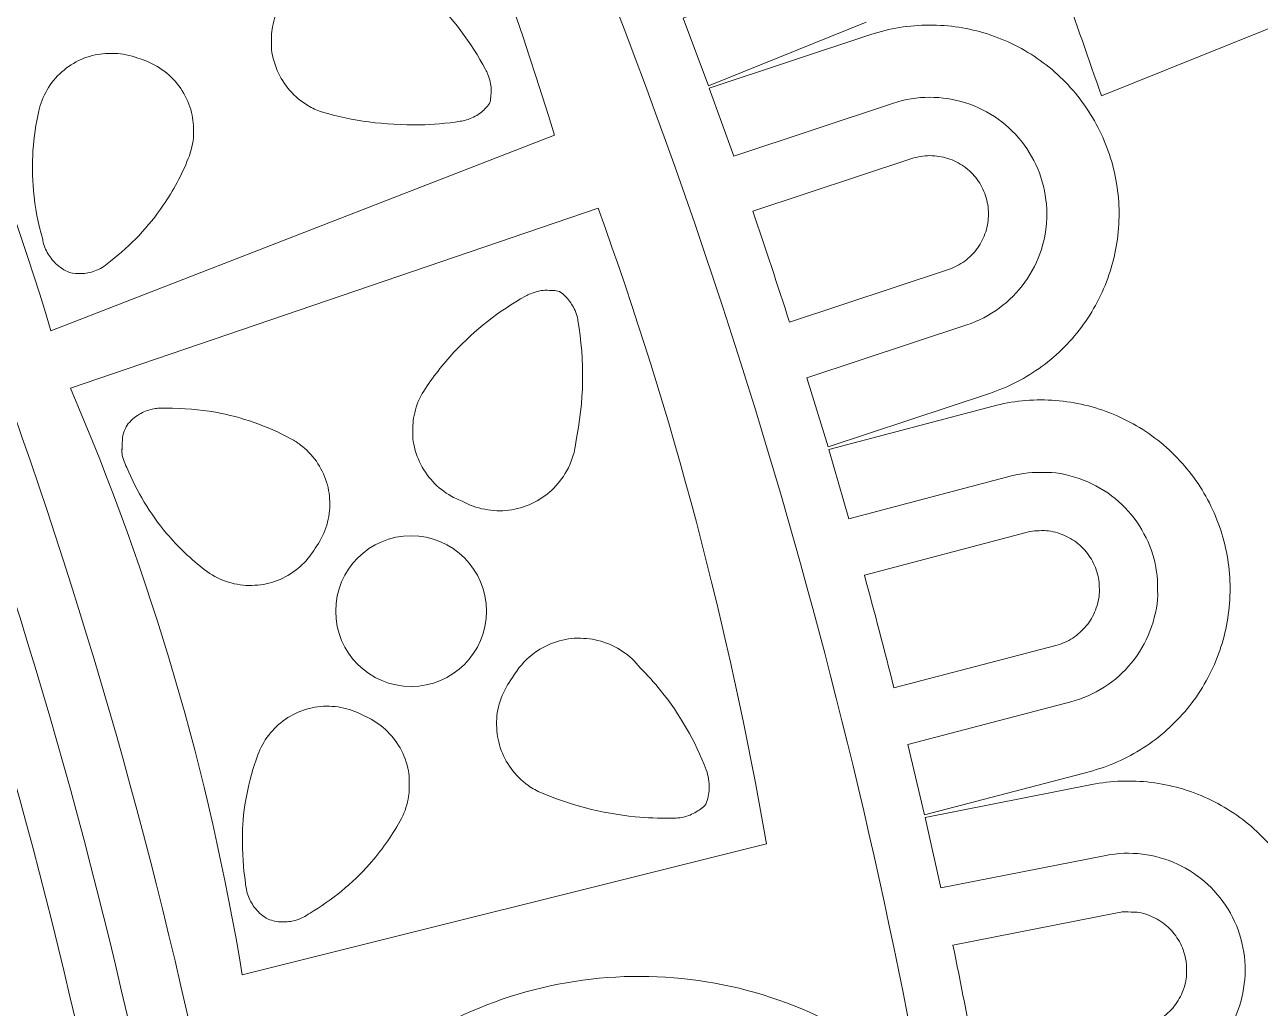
# Model space of a CAD drawing. Header units: millimetres. Extents: x -216 to 235, y -247 to 205.
# Drawn here: x 116.38 to 142.84, y 4.16 to 25.22 of the extents above; entities that cross this region are included whole.
import ezdxf

# ---------------------------------------------------------------- set-up
doc = ezdxf.new("R2010")
doc.units = ezdxf.units.MM
doc.header["$MEASUREMENT"] = 0
doc.layers.add('Camada 1', color=7, linetype='Continuous')

msp = doc.modelspace()

# ---------------------------------------------------------------- linework, layer by layer
at = {"layer": 'Camada 1', "color": 240, "lineweight": 18}
msp.add_open_spline([(40.386, -243.7514), (52.549, -242.0562), (64.5321, -239.369), (76.2543, -235.708), (76.2543, -235.708), (98.8911, -228.6351), (120.1427, -218.1082), (139.486, -204.3864), (139.486, -204.3864), (164.4969, -186.644), (185.4274, -164.233), (201.4217, -138.0695), (201.4217, -138.0695), (213.7717, -117.7741), (222.7947, -95.7966), (228.2686, -72.6782), (228.2686, -72.6782), (232.7664, -53.682), (234.7784, -34.2646), (234.2711, -14.7498), (234.2711, -14.7498), (233.6078, 8.9614), (229.2434, 32.277), (221.2854, 54.6227), (221.2854, 54.6227), (213.3274, 76.9685), (201.9717, 97.7943), (187.498, 116.5872), (187.498, 116.5872), (182.1139, 123.578), (176.3293, 130.2413), (170.1642, 136.5541), (170.1642, 136.5541), (153.5928, 153.4769), (134.5781, 167.599), (113.5883, 178.5727), (113.5883, 178.5727), (92.5985, 189.5464), (70.1505, 197.1015), (46.7969, 201.0519), (46.7969, 201.0519), (39.0919, 202.3552), (31.3295, 203.2562), (23.5308, 203.7524), (23.5308, 203.7524), (0.054, 205.2792), (-23.3725, 203.1146), (-46.1721, 197.3119), (-46.1721, 197.3119), (-57.2082, 194.503), (-67.9982, 190.8615), (-78.4793, 186.4083), (-78.4793, 186.4083), (-100.2525, 177.1917), (-120.3159, 164.6826), (-138.1754, 149.1888), (-138.1754, 149.1888), (-156.0349, 133.6951), (-171.2507, 115.5983), (-183.4483, 95.344), (-183.4483, 95.344), (-190.4371, 83.7389), (-196.3515, 71.5511), (-201.1434, 58.8799), (-201.1434, 58.8799), (-210.746, 33.3304), (-215.639, 6.4782), (-215.6655, -20.8162), (-215.6655, -20.8162), (-215.6885, -44.4186), (-212.0189, -67.7341), (-204.7472, -90.1884), (-204.7472, -90.1884), (-197.4754, -112.6427), (-186.7806, -133.683), (-172.926, -152.7913), (-172.926, -152.7913), (-167.4686, -160.3181), (-161.5547, -167.4917), (-155.2071, -174.2846)], degree=3, knots=[0, 0, 0, 0, 0.047619, 0.047619, 0.047619, 0.047619, 0.0952381, 0.0952381, 0.0952381, 0.0952381, 0.1428571, 0.1428571, 0.1428571, 0.1428571, 0.1904762, 0.1904762, 0.1904762, 0.1904762, 0.2380952, 0.2380952, 0.2380952, 0.2380952, 0.2857143, 0.2857143, 0.2857143, 0.2857143, 0.3333333, 0.3333333, 0.3333333, 0.3333333, 0.3809524, 0.3809524, 0.3809524, 0.3809524, 0.4285714, 0.4285714, 0.4285714, 0.4285714, 0.4761905, 0.4761905, 0.4761905, 0.4761905, 0.5238095, 0.5238095, 0.5238095, 0.5238095, 0.5714286, 0.5714286, 0.5714286, 0.5714286, 0.6190476, 0.6190476, 0.6190476, 0.6190476, 0.6666667, 0.6666667, 0.6666667, 0.6666667, 0.7142857, 0.7142857, 0.7142857, 0.7142857, 0.7619048, 0.7619048, 0.7619048, 0.7619048, 0.8095238, 0.8095238, 0.8095238, 0.8095238, 0.8571429, 0.8571429, 0.8571429, 0.8571429, 0.9047619, 0.9047619, 0.9047619, 0.9047619, 1, 1, 1, 1], dxfattribs=at)
at = {"layer": 'Camada 1', "color": 250, "lineweight": 18}
for points, knots in [([(169.4556, 135.5004), (152.9965, 152.348), (134.1044, 166.4135), (113.2447, 177.3504), (113.2447, 177.3504), (92.385, 188.2873), (70.0712, 195.8264), (46.8527, 199.782), (46.8527, 199.782), (39.1901, 201.0875), (31.4701, 201.9926), (23.7134, 202.4951), (23.7134, 202.4951), (0.3708, 204.0413), (-22.9262, 201.9169), (-45.6041, 196.1741), (-45.6041, 196.1741), (-56.5864, 193.3931), (-67.3248, 189.7829), (-77.7567, 185.3645), (-77.7567, 185.3645), (-99.4202, 176.2238), (-119.3871, 163.8067), (-137.1658, 148.419), (-137.1658, 148.419), (-154.9444, 133.0313), (-170.097, 115.0518), (-182.2504, 94.9233), (-182.2504, 94.9233), (-189.2131, 83.3915), (-195.1084, 71.2792), (-199.8881, 58.6848), (-199.8881, 58.6848), (-209.4979, 33.2044), (-214.3954, 6.4161), (-214.4225, -20.8161), (-214.4225, -20.8161), (-214.4225, -44.3152), (-210.6959, -67.68), (-203.3914, -90.0987), (-203.3914, -90.0987), (-196.087, -112.5174), (-185.3655, -133.5174), (-171.4908, -152.5816), (-171.4908, -152.5816), (-166.2338, -159.8049), (-160.555, -166.7015), (-154.4747, -173.2469), (-154.4747, -173.2469), (-138.5335, -190.4321), (-120.1002, -204.912), (-99.6287, -216.33), (-99.6287, -216.33), (-77.9909, -228.3986), (-54.6567, -236.727), (-30.2673, -241.0865), (-30.2673, -241.0865), (-7.2069, -245.2627), (16.2229, -245.78), (39.4452, -242.6257)], [0, 0, 0, 0, 0.0625, 0.0625, 0.0625, 0.0625, 0.125, 0.125, 0.125, 0.125, 0.1875, 0.1875, 0.1875, 0.1875, 0.25, 0.25, 0.25, 0.25, 0.3125, 0.3125, 0.3125, 0.3125, 0.375, 0.375, 0.375, 0.375, 0.4375, 0.4375, 0.4375, 0.4375, 0.5, 0.5, 0.5, 0.5, 0.5625, 0.5625, 0.5625, 0.5625, 0.625, 0.625, 0.625, 0.625, 0.6875, 0.6875, 0.6875, 0.6875, 0.75, 0.75, 0.75, 0.75, 0.8125, 0.8125, 0.8125, 0.8125, 0.875, 0.875, 0.875, 0.875, 1, 1, 1, 1]), ([(99.0752, -223.5108), (120.3873, -214.0775), (139.9613, -201.4264), (157.3152, -185.869), (157.3152, -185.869), (174.6691, -170.3116), (189.3757, -152.2309), (201.0728, -132.0723), (201.0728, -132.0723), (204.8494, -125.5637), (208.2899, -118.8715), (211.3855, -112.0128), (211.3855, -112.0128), (220.9957, -90.6018), (227.1381, -67.9511), (229.6616, -44.6183), (229.6616, -44.6183), (230.6264, -35.6978), (231.0521, -26.7353), (230.9373, -17.7634), (230.9373, -17.7634), (230.6204, 5.5261), (226.664, 28.4794), (219.1656, 50.5313), (219.1656, 50.5313), (211.6673, 72.5831), (200.8116, 93.1904), (186.8659, 111.8459), (186.8659, 111.8459), (180.4775, 120.3917), (173.4894, 128.4544), (165.9379, 135.9921), (165.9379, 135.9921), (163.2606, 138.6646), (160.5161, 141.2679), (157.7061, 143.8004)], [0, 0, 0, 0, 0.1, 0.1, 0.1, 0.1, 0.2, 0.2, 0.2, 0.2, 0.3, 0.3, 0.3, 0.3, 0.4, 0.4, 0.4, 0.4, 0.5, 0.5, 0.5, 0.5, 0.6, 0.6, 0.6, 0.6, 0.7, 0.7, 0.7, 0.7, 0.8, 0.8, 0.8, 0.8, 1, 1, 1, 1]), ([(60.7714, 142.4533), (77.9787, 137.0124), (94.123, 128.9467), (108.8068, 118.4548), (108.8068, 118.4548), (124.9538, 106.9173), (138.8796, 92.7784), (150.1705, 76.4581), (150.1705, 76.4581), (160.415, 61.5908), (168.2076, 45.304), (173.3565, 27.9986), (173.3565, 27.9986), (178.6945, 10.0576), (181.054, -8.5113), (180.3726, -27.2172), (180.3726, -27.2172), (179.6985, -45.2033), (176.219, -62.8625), (170.0198, -79.76), (170.0198, -79.76), (163.8206, -96.6575), (155.0545, -112.3772), (143.9371, -126.532), (143.9371, -126.532), (140.0032, -131.5408), (135.7961, -136.3224), (131.3289, -140.8621), (131.3289, -140.8621), (122.0238, -150.3182), (111.6907, -158.6385), (100.4673, -165.7122)], [0, 0, 0, 0, 0.1111111, 0.1111111, 0.1111111, 0.1111111, 0.2222222, 0.2222222, 0.2222222, 0.2222222, 0.3333333, 0.3333333, 0.3333333, 0.3333333, 0.4444444, 0.4444444, 0.4444444, 0.4444444, 0.5555556, 0.5555556, 0.5555556, 0.5555556, 0.6666667, 0.6666667, 0.6666667, 0.6666667, 0.7777778, 0.7777778, 0.7777778, 0.7777778, 1, 1, 1, 1]), ([(157.7781, 142.3947), (174.8588, 126.9372), (189.3112, 108.9981), (200.7793, 89.0189), (200.7793, 89.0189), (208.9387, 74.804), (215.4585, 59.7664), (220.2569, 44.0943), (220.2569, 44.0943), (227.0855, 21.7894), (230.3409, -1.3091), (229.9427, -24.6323), (229.9427, -24.6323), (229.7943, -33.3264), (229.1356, -41.9967), (227.9688, -50.6134), (227.9688, -50.6134), (224.8247, -73.616), (218.1209, -95.8435), (208.0225, -116.7486), (208.0225, -116.7486), (198.742, -135.9605), (186.7927, -153.6364), (172.4235, -169.4081), (172.4235, -169.4081), (151.9431, -191.8875), (127.3193, -209.7323), (99.5812, -222.1967)], [0, 0, 0, 0, 0.125, 0.125, 0.125, 0.125, 0.25, 0.25, 0.25, 0.25, 0.375, 0.375, 0.375, 0.375, 0.5, 0.5, 0.5, 0.5, 0.625, 0.625, 0.625, 0.625, 0.75, 0.75, 0.75, 0.75, 1, 1, 1, 1]), ([(99.8055, -164.6599), (114.881, -155.2167), (128.2937, -143.5315), (139.7132, -129.8919), (139.7132, -129.8919), (152.7839, -114.2803), (162.8561, -96.5853), (169.6061, -77.3759), (169.6061, -77.3759), (175.5536, -60.4675), (178.7829, -42.8368), (179.2144, -24.9179), (179.2144, -24.9179), (179.4625, -14.612), (178.7772, -4.3259), (177.1642, 5.8561), (177.1642, 5.8561), (174.3321, 23.5449), (168.7678, 40.5729), (160.6081, 56.5209), (160.6081, 56.5209), (152.4838, 72.3997), (141.9854, 86.8191), (129.3689, 99.4273), (129.3689, 99.4273), (116.7368, 112.0511), (102.2854, 122.5434), (86.3705, 130.6458), (86.3705, 130.6458), (78.0161, 134.8992), (69.3387, 138.4478), (60.3979, 141.2675)], [0, 0, 0, 0, 0.1111111, 0.1111111, 0.1111111, 0.1111111, 0.2222222, 0.2222222, 0.2222222, 0.2222222, 0.3333333, 0.3333333, 0.3333333, 0.3333333, 0.4444444, 0.4444444, 0.4444444, 0.4444444, 0.5555556, 0.5555556, 0.5555556, 0.5555556, 0.6666667, 0.6666667, 0.6666667, 0.6666667, 0.7777778, 0.7777778, 0.7777778, 0.7777778, 1, 1, 1, 1]), ([(39.4452, -242.6257), (51.8039, -240.947), (63.9786, -238.2392), (75.8837, -234.5214), (75.8837, -234.5214), (98.4034, -227.4817), (119.5445, -217.0058), (138.7865, -203.3516), (138.7865, -203.3516), (162.3398, -186.6382), (182.2735, -165.7398), (197.8558, -141.4234), (197.8558, -141.4234), (210.5592, -121.5071), (219.9906, -99.8488), (225.9178, -76.9817), (225.9178, -76.9817), (231.1662, -56.7331), (233.5541, -35.952), (233.035, -15.0406), (233.035, -15.0406), (232.4527, 8.4214), (228.2073, 31.5036), (220.4032, 53.6376), (220.4032, 53.6376), (212.5992, 75.7714), (201.4288, 96.412), (187.1669, 115.0511), (187.1669, 115.0511), (181.6804, 122.2215), (175.7693, 129.0463), (169.4555, 135.5004)], [0, 0, 0, 0, 0.1111111, 0.1111111, 0.1111111, 0.1111111, 0.2222222, 0.2222222, 0.2222222, 0.2222222, 0.3333333, 0.3333333, 0.3333333, 0.3333333, 0.4444444, 0.4444444, 0.4444444, 0.4444444, 0.5555556, 0.5555556, 0.5555556, 0.5555556, 0.6666667, 0.6666667, 0.6666667, 0.6666667, 0.7777778, 0.7777778, 0.7777778, 0.7777778, 1, 1, 1, 1]), ([(148.7192, 133.8278), (164.905, 119.3146), (178.6212, 102.4479), (189.53, 83.6432), (189.53, 83.6432), (198.4411, 68.2822), (205.3104, 51.9059), (210.0247, 34.7844), (210.0247, 34.7844), (217.5235, 7.5444), (219.4373, -20.6439), (215.6891, -48.6475), (215.6891, -48.6475), (212.7593, -70.3435), (206.4715, -91.3141), (196.9806, -111.043), (196.9806, -111.043), (188.8786, -127.8847), (178.5954, -143.4905), (166.316, -157.5797), (166.316, -157.5797), (149.2138, -177.2025), (128.7813, -193.3288), (105.7217, -205.4035), (105.7217, -205.4035), (105.5479, -205.7723), (105.3184, -206.1094), (105.039, -206.4064), (105.039, -206.4064), (104.8151, -206.6446), (104.5629, -206.8527), (104.2866, -207.0274), (104.2866, -207.0274), (104.2866, -207.2716), (104.248, -207.5139), (104.1722, -207.7466), (104.1722, -207.7466), (104.0964, -207.9793), (103.9852, -208.1974), (103.8412, -208.3953), (103.8412, -208.3953), (103.779, -208.4809), (103.711, -208.562), (103.6377, -208.6384), (103.6377, -208.6384), (103.4563, -208.8272), (103.2565, -208.9964), (103.0404, -209.1442), (103.0404, -209.1442), (103.0124, -209.6654), (102.9156, -210.1783), (102.7516, -210.6738), (102.7516, -210.6738), (102.6789, -210.8857), (102.5739, -211.0836), (102.4393, -211.2627), (102.4393, -211.2627), (102.3046, -211.4418), (102.1436, -211.5977), (101.9602, -211.7264)], [0, 0, 0, 0, 0.0625, 0.0625, 0.0625, 0.0625, 0.125, 0.125, 0.125, 0.125, 0.1875, 0.1875, 0.1875, 0.1875, 0.25, 0.25, 0.25, 0.25, 0.3125, 0.3125, 0.3125, 0.3125, 0.375, 0.375, 0.375, 0.375, 0.4375, 0.4375, 0.4375, 0.4375, 0.5, 0.5, 0.5, 0.5, 0.5625, 0.5625, 0.5625, 0.5625, 0.625, 0.625, 0.625, 0.625, 0.6875, 0.6875, 0.6875, 0.6875, 0.75, 0.75, 0.75, 0.75, 0.8125, 0.8125, 0.8125, 0.8125, 0.875, 0.875, 0.875, 0.875, 1, 1, 1, 1]), ([(109.4039, 32.2293), (103.8033, 42.7843), (96.6205, 52.3332), (88.0323, 60.6409), (88.0323, 60.6409), (83.215, 65.3009), (78.0052, 69.5177), (72.4437, 73.2582), (72.4437, 73.2582), (62.6104, 79.8719), (51.8635, 84.8658), (40.4678, 88.1171), (40.4678, 88.1171), (36.6084, 89.2182), (32.6957, 90.1118), (28.7409, 90.7953), (28.7409, 90.7953), (29.6439, 91.0844), (30.4906, 91.5112), (31.26, 92.0652), (31.26, 92.0652), (32.0295, 92.6192), (32.7028, 93.2867), (33.2634, 94.0513), (33.2634, 94.0513), (33.824, 94.8159), (34.2581, 95.6589), (34.555, 96.5593), (34.555, 96.5593), (34.8519, 97.4598), (35.0084, 98.4123), (35.0084, 99.3437), (35.0084, 99.3437), (35.0084, 100.3092), (34.8682, 101.2289), (34.5791, 102.1319), (34.5791, 102.1319), (34.29, 103.0349), (33.8632, 103.8815), (33.3092, 104.651), (33.3092, 104.651), (33.12, 104.9139), (32.9168, 105.1663), (32.7003, 105.4073), (32.7003, 105.4073), (46.0097, 102.9259), (58.767, 98.3931), (70.6582, 91.9204), (70.6582, 91.9204), (82.5494, 85.4477), (93.2816, 77.1945), (102.5906, 67.3641), (102.5906, 67.3641), (106.6445, 63.0831), (110.3952, 58.5342), (113.8252, 53.7387), (113.8252, 53.7387), (121.6447, 42.8064), (127.6576, 30.7854), (131.7161, 17.9717), (131.7161, 17.9717), (133.3187, 12.9118), (134.6034, 7.7619), (135.5654, 2.5421), (135.5654, 2.5421), (134.8569, 3.1755), (134.0581, 3.6902), (133.1886, 4.0736), (133.1886, 4.0736), (132.319, 4.457), (131.4003, 4.6996), (130.4548, 4.7955), (130.4548, 4.7955), (129.5094, 4.8915), (128.5606, 4.8383), (127.6318, 4.6374), (127.6318, 4.6374), (126.703, 4.4365), (125.8171, 4.0927), (124.9958, 3.6147), (124.9958, 3.6147), (124.1745, 3.1365), (123.4382, 2.5359), (122.8048, 1.8274), (122.8048, 1.8274), (122.1715, 1.1189), (121.6568, 0.3201), (121.2734, -0.5495), (121.2734, -0.5495), (121.1514, -0.8261), (121.0435, -1.1085), (120.9498, -1.396), (120.9498, -1.396), (118.885, 10.3731), (115.0045, 21.6743), (109.4039, 32.2293)], [0, 0, 0, 0, 0.04, 0.04, 0.04, 0.04, 0.08, 0.08, 0.08, 0.08, 0.12, 0.12, 0.12, 0.12, 0.16, 0.16, 0.16, 0.16, 0.2, 0.2, 0.2, 0.2, 0.24, 0.24, 0.24, 0.24, 0.28, 0.28, 0.28, 0.28, 0.32, 0.32, 0.32, 0.32, 0.36, 0.36, 0.36, 0.36, 0.4, 0.4, 0.4, 0.4, 0.44, 0.44, 0.44, 0.44, 0.48, 0.48, 0.48, 0.48, 0.52, 0.52, 0.52, 0.52, 0.56, 0.56, 0.56, 0.56, 0.6, 0.6, 0.6, 0.6, 0.64, 0.64, 0.64, 0.64, 0.68, 0.68, 0.68, 0.68, 0.72, 0.72, 0.72, 0.72, 0.76, 0.76, 0.76, 0.76, 0.8, 0.8, 0.8, 0.8, 0.84, 0.84, 0.84, 0.84, 0.88, 0.88, 0.88, 0.88, 0.92, 0.92, 0.92, 0.92, 1, 1, 1, 1]), ([(49.4541, -125.3955), (60.472, -121.1671), (70.6927, -115.2673), (79.8646, -107.8413), (79.8646, -107.8413), (85.689, -103.1255), (91.0136, -97.8519), (95.7851, -92.0731), (95.7851, -92.0731), (103.2848, -82.9623), (109.267, -72.7905), (113.5843, -61.8081), (113.5843, -61.8081), (117.9017, -50.8257), (120.4478, -39.3031), (121.1601, -27.5241), (121.1601, -27.5241), (121.4113, -23.3698), (121.4312, -19.208), (121.2199, -15.0515), (121.2199, -15.0515), (120.6032, -3.2663), (118.1505, 8.2773), (113.9221, 19.2951), (113.9221, 19.2951), (109.6938, 30.313), (103.794, 40.5337), (96.3679, 49.7056), (96.3679, 49.7056), (91.6522, 55.53), (86.3786, 60.8546), (80.5997, 65.626), (80.5997, 65.626), (71.489, 73.1258), (61.3171, 79.108), (50.3347, 83.4253), (50.3347, 83.4253), (39.3523, 87.7427), (27.8297, 90.2888), (16.0507, 91.0011), (16.0507, 91.0011), (11.8964, 91.2523), (7.7346, 91.2722), (3.5781, 91.0609), (3.5781, 91.0609), (-8.2141, 90.4406), (-19.7642, 87.9833), (-30.7876, 83.7494), (-30.7876, 83.7494), (-41.8111, 79.5155), (-52.0365, 73.6092), (-61.2121, 66.1761), (-61.2121, 66.1761), (-67.023, 61.4687), (-72.3364, 56.2061), (-77.0994, 50.4407), (-77.0994, 50.4407), (-84.5989, 41.3311), (-90.5811, 31.1604), (-94.8985, 20.1791), (-94.8985, 20.1791), (-100.0477, 7.0823), (-102.68, -6.7709), (-102.68, -20.8161), (-102.68, -20.8161), (-102.68, -32.611), (-100.8524, -44.2066), (-97.2225, -55.3999), (-97.2225, -55.3999), (-93.5926, -66.5932), (-88.2563, -77.0808), (-81.3451, -86.6046), (-81.3451, -86.6046), (-75.2319, -95.0287), (-68.0099, -102.5241), (-59.8186, -108.9461)], [0, 0, 0, 0, 0.05, 0.05, 0.05, 0.05, 0.1, 0.1, 0.1, 0.1, 0.15, 0.15, 0.15, 0.15, 0.2, 0.2, 0.2, 0.2, 0.25, 0.25, 0.25, 0.25, 0.3, 0.3, 0.3, 0.3, 0.35, 0.35, 0.35, 0.35, 0.4, 0.4, 0.4, 0.4, 0.45, 0.45, 0.45, 0.45, 0.5, 0.5, 0.5, 0.5, 0.55, 0.55, 0.55, 0.55, 0.6, 0.6, 0.6, 0.6, 0.65, 0.65, 0.65, 0.65, 0.7, 0.7, 0.7, 0.7, 0.75, 0.75, 0.75, 0.75, 0.8, 0.8, 0.8, 0.8, 0.85, 0.85, 0.85, 0.85, 0.9, 0.9, 0.9, 0.9, 1, 1, 1, 1]), ([(49.0477, -124.3667), (59.9537, -120.183), (70.0709, -114.3447), (79.1503, -106.9955), (79.1503, -106.9955), (84.9236, -102.3224), (90.2009, -97.0957), (94.9292, -91.3676), (94.9292, -91.3676), (102.3538, -82.3501), (108.2765, -72.2821), (112.5512, -61.4116), (112.5512, -61.4116), (116.8258, -50.5411), (119.3474, -39.1358), (120.0537, -27.4764), (120.0537, -27.4764), (120.3605, -22.4129), (120.3202, -17.3403), (119.9331, -12.2824), (119.9331, -12.2824), (119.0259, -0.6353), (116.3078, 10.7267), (111.8458, 21.5235), (111.8458, 21.5235), (107.3837, 32.3203), (101.2876, 42.2862), (93.7076, 51.1758), (93.7076, 51.1758), (89.5053, 56.1041), (84.8891, 60.6472), (79.8942, 64.7702), (79.8942, 64.7702), (70.8767, 72.1949), (60.8088, 78.1174), (49.9383, 82.3922), (49.9383, 82.3922), (39.0678, 86.6669), (27.6624, 89.1884), (16.003, 89.8947), (16.003, 89.8947), (10.9396, 90.2015), (5.867, 90.1612), (0.809, 89.7741), (0.809, 89.7741), (-10.8488, 88.8613), (-22.2204, 86.1361), (-33.0257, 81.6654), (-33.0257, 81.6654), (-43.831, 77.1948), (-53.8039, 71.0889), (-62.6989, 63.4981), (-62.6989, 63.4981), (-67.6074, 59.3092), (-72.1336, 54.71), (-76.2435, 49.7352), (-76.2435, 49.7352), (-83.6688, 40.7158), (-89.5917, 30.6458), (-93.8664, 19.7733), (-93.8664, 19.7733), (-98.9646, 6.8061), (-101.5708, -6.91), (-101.5708, -20.8161), (-101.5708, -20.8161), (-101.5708, -32.4943), (-99.7614, -43.975), (-96.1674, -55.0575), (-96.1674, -55.0575), (-92.5734, -66.14), (-87.29, -76.5238), (-80.4472, -85.9532), (-80.4472, -85.9532), (-74.3945, -94.294), (-67.244, -101.7152), (-59.1338, -108.0735)], [0, 0, 0, 0, 0.05, 0.05, 0.05, 0.05, 0.1, 0.1, 0.1, 0.1, 0.15, 0.15, 0.15, 0.15, 0.2, 0.2, 0.2, 0.2, 0.25, 0.25, 0.25, 0.25, 0.3, 0.3, 0.3, 0.3, 0.35, 0.35, 0.35, 0.35, 0.4, 0.4, 0.4, 0.4, 0.45, 0.45, 0.45, 0.45, 0.5, 0.5, 0.5, 0.5, 0.55, 0.55, 0.55, 0.55, 0.6, 0.6, 0.6, 0.6, 0.65, 0.65, 0.65, 0.65, 0.7, 0.7, 0.7, 0.7, 0.75, 0.75, 0.75, 0.75, 0.8, 0.8, 0.8, 0.8, 0.85, 0.85, 0.85, 0.85, 0.9, 0.9, 0.9, 0.9, 1, 1, 1, 1]), ([(125.7075, 23.1516), (125.7697, 23.1516), (125.9027, 23.1973), (125.9925, 23.2424), (125.9925, 23.2424), (126.0824, 23.2876), (126.1641, 23.3462), (126.2356, 23.4169), (126.2356, 23.4169), (126.272, 23.4528), (126.3053, 23.4915), (126.3355, 23.5328), (126.3355, 23.5328), (126.3623, 23.6354), (126.3664, 23.706), (126.3664, 23.8467), (126.3664, 23.8467), (126.3664, 23.932), (126.3375, 24.0561), (126.2989, 24.1548), (126.2989, 24.1548), (126.2845, 24.1917), (126.2679, 24.2276), (126.2493, 24.2625), (126.2493, 24.2625), (125.9389, 24.8435), (125.5415, 25.3688), (125.0668, 25.8256), (125.0668, 25.8256), (124.9089, 25.9774), (124.7434, 26.1208), (124.5705, 26.2553), (124.5705, 26.2553), (124.448, 26.3771), (124.3079, 26.4783), (124.1538, 26.5563), (124.1538, 26.5563), (123.9996, 26.6344), (123.8351, 26.6873), (123.6644, 26.7139), (123.6644, 26.7139), (123.4937, 26.7404), (123.3209, 26.74), (123.1503, 26.7125), (123.1503, 26.7125), (122.9797, 26.685), (122.8155, 26.6312), (122.6617, 26.5523), (122.6617, 26.5523), (122.508, 26.4734), (122.3685, 26.3715), (122.2466, 26.249), (122.2466, 26.249), (122.0908, 26.0923), (121.9693, 25.9078), (121.8869, 25.7028), (121.8869, 25.7028), (121.7998, 25.5572), (121.7365, 25.3997), (121.6987, 25.2344), (121.6987, 25.2344), (121.6608, 25.0689), (121.6644, 25.002), (121.6644, 24.7307), (121.6644, 24.7307), (121.6644, 24.6065), (121.7208, 24.3971), (121.7874, 24.241), (121.7874, 24.241), (121.854, 24.085), (121.9441, 23.9413), (122.0557, 23.8134), (122.0557, 23.8134), (122.1672, 23.6856), (122.2974, 23.5767), (122.443, 23.4896), (122.443, 23.4896), (122.535, 23.4346), (122.632, 23.3889), (122.733, 23.3532)], [0, 0, 0, 0, 0.047619, 0.047619, 0.047619, 0.047619, 0.0952381, 0.0952381, 0.0952381, 0.0952381, 0.1428571, 0.1428571, 0.1428571, 0.1428571, 0.1904762, 0.1904762, 0.1904762, 0.1904762, 0.2380952, 0.2380952, 0.2380952, 0.2380952, 0.2857143, 0.2857143, 0.2857143, 0.2857143, 0.3333333, 0.3333333, 0.3333333, 0.3333333, 0.3809524, 0.3809524, 0.3809524, 0.3809524, 0.4285714, 0.4285714, 0.4285714, 0.4285714, 0.4761905, 0.4761905, 0.4761905, 0.4761905, 0.5238095, 0.5238095, 0.5238095, 0.5238095, 0.5714286, 0.5714286, 0.5714286, 0.5714286, 0.6190476, 0.6190476, 0.6190476, 0.6190476, 0.6666667, 0.6666667, 0.6666667, 0.6666667, 0.7142857, 0.7142857, 0.7142857, 0.7142857, 0.7619048, 0.7619048, 0.7619048, 0.7619048, 0.8095238, 0.8095238, 0.8095238, 0.8095238, 0.8571429, 0.8571429, 0.8571429, 0.8571429, 0.9047619, 0.9047619, 0.9047619, 0.9047619, 1, 1, 1, 1]), ([(133.8253, 26.7088), (133.8253, 26.7088), (130.4804, 25.3624), (130.4804, 25.3624), (130.4804, 25.3624), (130.4804, 25.3624), (131.0237, 23.9142), (131.0237, 23.9142), (131.0237, 23.9142), (131.0237, 23.9142), (134.4027, 25.2744), (134.4027, 25.2744)], [0, 0, 0, 0, 0.25, 0.25, 0.25, 0.25, 0.5, 0.5, 0.5, 0.5, 1, 1, 1, 1]), ([(137.041, 17.3247), (137.445, 17.4585), (137.823, 17.6538), (138.1658, 17.9059), (138.1658, 17.9059), (138.5086, 18.158), (138.8078, 18.4606), (139.056, 18.8063), (139.056, 18.8063), (139.3041, 19.1519), (139.4951, 19.5322), (139.6243, 19.9376), (139.6243, 19.9376), (139.7535, 20.3431), (139.8152, 20.7534), (139.8152, 21.1892), (139.8152, 21.1892), (139.8152, 21.6049), (139.7439, 22.0347), (139.6101, 22.4386), (139.6101, 22.4386), (139.4763, 22.8425), (139.2809, 23.2206), (139.0289, 23.5634), (139.0289, 23.5634), (138.7768, 23.9062), (138.4742, 24.2054), (138.1285, 24.4536), (138.1285, 24.4536), (137.7828, 24.7017), (137.4026, 24.8927), (136.9972, 25.0219), (136.9972, 25.0219), (136.5917, 25.1511), (136.1814, 25.2128), (135.7455, 25.2128), (135.7455, 25.2128), (135.3299, 25.2128), (134.9001, 25.1415), (134.4962, 25.0077)], [0, 0, 0, 0, 0.0909091, 0.0909091, 0.0909091, 0.0909091, 0.1818182, 0.1818182, 0.1818182, 0.1818182, 0.2727273, 0.2727273, 0.2727273, 0.2727273, 0.3636364, 0.3636364, 0.3636364, 0.3636364, 0.4545455, 0.4545455, 0.4545455, 0.4545455, 0.5454545, 0.5454545, 0.5454545, 0.5454545, 0.6363636, 0.6363636, 0.6363636, 0.6363636, 0.7272727, 0.7272727, 0.7272727, 0.7272727, 0.8181818, 0.8181818, 0.8181818, 0.8181818, 1, 1, 1, 1]), ([(134.4962, 25.0077), (134.4962, 25.0077), (131.0404, 23.863), (131.0404, 23.863), (131.0404, 23.863), (131.0404, 23.863), (131.5628, 22.4071), (131.5628, 22.4071), (131.5628, 22.4071), (131.5628, 22.4071), (134.9824, 23.5398), (134.9824, 23.5398)], [0, 0, 0, 0, 0.25, 0.25, 0.25, 0.25, 0.5, 0.5, 0.5, 0.5, 1, 1, 1, 1]), ([(118.2147, 20.1566), (118.6528, 20.4943), (119.0327, 20.8964), (119.345, 21.353), (119.345, 21.353), (119.5597, 21.6668), (119.7393, 22.002), (119.8815, 22.3546), (119.8815, 22.3546), (119.9445, 22.5107), (119.994, 22.7117), (119.994, 22.8426), (119.994, 22.8426), (119.994, 23.08), (119.9909, 23.1781), (119.9501, 23.3414), (119.9501, 23.3414), (119.9093, 23.5046), (119.8435, 23.6595), (119.7543, 23.8022), (119.7543, 23.8022), (119.665, 23.9449), (119.5546, 24.0718), (119.4256, 24.1799), (119.4256, 24.1799), (119.2967, 24.2881), (119.1524, 24.3747), (118.9963, 24.4377), (118.9963, 24.4377), (118.9335, 24.463), (118.8692, 24.4843), (118.8037, 24.5015), (118.8037, 24.5015), (118.6485, 24.5622), (118.4535, 24.6075), (118.3193, 24.6075), (118.3193, 24.6075), (118.0985, 24.6075), (117.987, 24.6009), (117.8257, 24.5587), (117.8257, 24.5587), (117.6644, 24.5166), (117.5118, 24.4497), (117.3714, 24.3598), (117.3714, 24.3598), (117.231, 24.2698), (117.1065, 24.159), (117.0008, 24.0301), (117.0008, 24.0301), (116.8951, 23.9012), (116.8109, 23.7574), (116.7502, 23.6021), (116.7502, 23.6021), (116.7216, 23.5288), (116.6985, 23.4536), (116.681, 23.3769), (116.681, 23.3769), (116.553, 22.8149), (116.5146, 22.2397), (116.5666, 21.6656), (116.5666, 21.6656), (116.5987, 21.3111), (116.6651, 20.9613), (116.7651, 20.6196)], [0, 0, 0, 0, 0.0588235, 0.0588235, 0.0588235, 0.0588235, 0.1176471, 0.1176471, 0.1176471, 0.1176471, 0.1764706, 0.1764706, 0.1764706, 0.1764706, 0.2352941, 0.2352941, 0.2352941, 0.2352941, 0.2941176, 0.2941176, 0.2941176, 0.2941176, 0.3529412, 0.3529412, 0.3529412, 0.3529412, 0.4117647, 0.4117647, 0.4117647, 0.4117647, 0.4705882, 0.4705882, 0.4705882, 0.4705882, 0.5294118, 0.5294118, 0.5294118, 0.5294118, 0.5882353, 0.5882353, 0.5882353, 0.5882353, 0.6470588, 0.6470588, 0.6470588, 0.6470588, 0.7058824, 0.7058824, 0.7058824, 0.7058824, 0.7647059, 0.7647059, 0.7647059, 0.7647059, 0.8235294, 0.8235294, 0.8235294, 0.8235294, 0.8823529, 0.8823529, 0.8823529, 0.8823529, 1, 1, 1, 1]), ([(134.9824, 23.5398), (135.232, 23.6225), (135.4975, 23.6666), (135.7544, 23.6666), (135.7544, 23.6666), (136.0237, 23.6666), (136.2772, 23.6284), (136.5277, 23.5486), (136.5277, 23.5486), (136.7783, 23.4688), (137.0132, 23.3508), (137.2268, 23.1974), (137.2268, 23.1974), (137.4404, 23.0441), (137.6274, 22.8593), (137.7831, 22.6474)], [0, 0, 0, 0, 0.2, 0.2, 0.2, 0.2, 0.4, 0.4, 0.4, 0.4, 0.6, 0.6, 0.6, 0.6, 1, 1, 1, 1]), ([(122.733, 23.3532), (123.4253, 23.1492), (124.0467, 23.0759), (124.8624, 23.0759), (124.8624, 23.0759), (125.0809, 23.0759), (125.4275, 23.1089), (125.7075, 23.1516)], [0, 0, 0, 0, 0.3333333, 0.3333333, 0.3333333, 0.3333333, 1, 1, 1, 1]), ([(137.7831, 22.6474), (137.9389, 22.4356), (138.0595, 22.202), (138.1422, 21.9524), (138.1422, 21.9524), (138.2249, 21.7028), (138.269, 21.4373), (138.269, 21.1805), (138.269, 21.1805), (138.269, 20.9111), (138.2309, 20.6576), (138.1511, 20.4071), (138.1511, 20.4071), (138.0712, 20.1566), (137.9532, 19.9216), (137.7999, 19.708), (137.7999, 19.708), (137.6465, 19.4944), (137.4617, 19.3075), (137.2498, 19.1517), (137.2498, 19.1517), (137.038, 18.9959), (136.8044, 18.8752), (136.5548, 18.7926)], [0, 0, 0, 0, 0.1428571, 0.1428571, 0.1428571, 0.1428571, 0.2857143, 0.2857143, 0.2857143, 0.2857143, 0.4285714, 0.4285714, 0.4285714, 0.4285714, 0.5714286, 0.5714286, 0.5714286, 0.5714286, 0.7142857, 0.7142857, 0.7142857, 0.7142857, 1, 1, 1, 1]), ([(135.3755, 22.353), (135.5003, 22.3943), (135.6331, 22.4164), (135.7615, 22.4164), (135.7615, 22.4164), (135.8961, 22.4164), (136.0229, 22.3973), (136.1482, 22.3574), (136.1482, 22.3574), (136.2734, 22.3175), (136.3909, 22.2585), (136.4977, 22.1818), (136.4977, 22.1818), (136.6045, 22.1052), (136.698, 22.0127), (136.7759, 21.9068), (136.7759, 21.9068), (136.8537, 21.8009), (136.9141, 21.6841), (136.9554, 21.5593), (136.9554, 21.5593), (136.9967, 21.4345), (137.0188, 21.3017), (137.0188, 21.1733)], [0, 0, 0, 0, 0.1428571, 0.1428571, 0.1428571, 0.1428571, 0.2857143, 0.2857143, 0.2857143, 0.2857143, 0.4285714, 0.4285714, 0.4285714, 0.4285714, 0.5714286, 0.5714286, 0.5714286, 0.5714286, 0.7142857, 0.7142857, 0.7142857, 0.7142857, 1, 1, 1, 1]), ([(137.0188, 21.1733), (137.0188, 21.0386), (136.9997, 20.9119), (136.9598, 20.7866), (136.9598, 20.7866), (136.9199, 20.6614), (136.8609, 20.5439), (136.7842, 20.4371), (136.7842, 20.4371), (136.7076, 20.3303), (136.6151, 20.2368), (136.5092, 20.159), (136.5092, 20.159), (136.4033, 20.0811), (136.2865, 20.0207), (136.1617, 19.9794)], [0, 0, 0, 0, 0.2, 0.2, 0.2, 0.2, 0.4, 0.4, 0.4, 0.4, 0.6, 0.6, 0.6, 0.6, 1, 1, 1, 1]), ([(116.7651, 20.6196), (116.7651, 20.5626), (116.8157, 20.4291), (116.8626, 20.342), (116.8626, 20.342), (116.9096, 20.255), (116.9696, 20.1764), (117.0412, 20.1082), (117.0412, 20.1082), (117.1277, 20.0257), (117.2283, 19.9609), (117.3392, 19.9163), (117.3392, 19.9163), (117.4353, 19.8932), (117.4851, 19.8932), (117.6325, 19.8932), (117.6325, 19.8932), (117.7073, 19.8932), (117.8272, 19.924), (117.9186, 19.9618), (117.9186, 19.9618), (118.0291, 20.0075), (118.1289, 20.0733), (118.2147, 20.1566)], [0, 0, 0, 0, 0.1428571, 0.1428571, 0.1428571, 0.1428571, 0.2857143, 0.2857143, 0.2857143, 0.2857143, 0.4285714, 0.4285714, 0.4285714, 0.4285714, 0.5714286, 0.5714286, 0.5714286, 0.5714286, 0.7142857, 0.7142857, 0.7142857, 0.7142857, 1, 1, 1, 1]), ([(124.9232, 17.3765), (124.8348, 17.2316), (124.7701, 17.0748), (124.7307, 16.9098), (124.7307, 16.9098), (124.6913, 16.7447), (124.6918, 16.6619), (124.6918, 16.4064), (124.6918, 16.4064), (124.6918, 16.2788), (124.7452, 16.0723), (124.8103, 15.9157), (124.8103, 15.9157), (124.8755, 15.759), (124.9644, 15.6145), (125.0747, 15.4856), (125.0747, 15.4856), (125.1851, 15.3567), (125.3143, 15.2467), (125.4591, 15.1583), (125.4591, 15.1583), (125.5506, 15.1024), (125.6471, 15.0559), (125.7478, 15.0192), (125.7478, 15.0192), (125.8989, 14.9353), (126.0613, 14.8762), (126.2309, 14.8431), (126.2309, 14.8431), (126.4004, 14.8101), (126.5731, 14.8039), (126.7447, 14.8249), (126.7447, 14.8249), (126.9162, 14.8459), (127.0823, 14.8934), (127.2389, 14.9664), (127.2389, 14.9664), (127.3956, 15.0393), (127.5389, 15.1359), (127.6653, 15.2536), (127.6653, 15.2536), (127.7917, 15.3714), (127.8982, 15.5075), (127.982, 15.6586), (127.982, 15.6586), (128.0892, 15.8518), (128.1792, 16.1168), (128.1792, 16.2822), (128.1792, 16.2822), (128.3591, 17.1425), (128.3749, 18.0213), (128.226, 18.8874), (128.226, 18.8874), (128.226, 18.9469), (128.1766, 19.0818), (128.1298, 19.1708), (128.1298, 19.1708), (128.0829, 19.2598), (128.0227, 19.3404), (127.9507, 19.4105), (127.9507, 19.4105), (127.9141, 19.4462), (127.8747, 19.4788), (127.8329, 19.5082), (127.8329, 19.5082), (127.7294, 19.5329), (127.6769, 19.5327), (127.5172, 19.5327), (127.5172, 19.5327), (127.4369, 19.5327), (127.3075, 19.4994), (127.2093, 19.4585), (127.2093, 19.4585), (127.1736, 19.4437), (127.1388, 19.4269), (127.1051, 19.4081), (127.1051, 19.4081), (126.5331, 19.0897), (126.018, 18.6857), (125.5724, 18.2061), (125.5724, 18.2061), (125.3328, 17.9482), (125.1159, 17.671), (124.9232, 17.3765)], [0, 0, 0, 0, 0.0454545, 0.0454545, 0.0454545, 0.0454545, 0.0909091, 0.0909091, 0.0909091, 0.0909091, 0.1363636, 0.1363636, 0.1363636, 0.1363636, 0.1818182, 0.1818182, 0.1818182, 0.1818182, 0.2272727, 0.2272727, 0.2272727, 0.2272727, 0.2727273, 0.2727273, 0.2727273, 0.2727273, 0.3181818, 0.3181818, 0.3181818, 0.3181818, 0.3636364, 0.3636364, 0.3636364, 0.3636364, 0.4090909, 0.4090909, 0.4090909, 0.4090909, 0.4545455, 0.4545455, 0.4545455, 0.4545455, 0.5, 0.5, 0.5, 0.5, 0.5454545, 0.5454545, 0.5454545, 0.5454545, 0.5909091, 0.5909091, 0.5909091, 0.5909091, 0.6363636, 0.6363636, 0.6363636, 0.6363636, 0.6818182, 0.6818182, 0.6818182, 0.6818182, 0.7272727, 0.7272727, 0.7272727, 0.7272727, 0.7727273, 0.7727273, 0.7727273, 0.7727273, 0.8181818, 0.8181818, 0.8181818, 0.8181818, 0.8636364, 0.8636364, 0.8636364, 0.8636364, 0.9090909, 0.9090909, 0.9090909, 0.9090909, 1, 1, 1, 1]), ([(136.5548, 18.7926), (136.5548, 18.7926), (133.132, 17.6588), (133.132, 17.6588), (133.132, 17.6588), (133.132, 17.6588), (133.5833, 16.1794), (133.5833, 16.1794), (133.5833, 16.1794), (133.5833, 16.1794), (137.041, 17.3247), (137.041, 17.3247)], [0, 0, 0, 0, 0.25, 0.25, 0.25, 0.25, 0.5, 0.5, 0.5, 0.5, 1, 1, 1, 1]), ([(139.175, 9.2251), (139.5865, 9.3333), (139.9761, 9.5045), (140.334, 9.7345), (140.334, 9.7345), (140.692, 9.9646), (141.0096, 10.2478), (141.279, 10.5772), (141.279, 10.5772), (141.5483, 10.9066), (141.7629, 11.2741), (141.9173, 11.6706), (141.9173, 11.6706), (142.0716, 12.0671), (142.1621, 12.483), (142.1864, 12.9078), (142.1864, 12.9078), (142.2107, 13.3326), (142.1682, 13.756), (142.0601, 14.1675), (142.0601, 14.1675), (141.9519, 14.5791), (141.7807, 14.9687), (141.5506, 15.3266), (141.5506, 15.3266), (141.3206, 15.6846), (141.0374, 16.0022), (140.708, 16.2716), (140.708, 16.2716), (140.3785, 16.5409), (140.011, 16.7555), (139.6145, 16.9098), (139.6145, 16.9098), (139.218, 17.0642), (138.8022, 17.1547), (138.3774, 17.179), (138.3774, 17.179), (137.9525, 17.2033), (137.5291, 17.1608), (137.1176, 17.0526)], [0, 0, 0, 0, 0.0909091, 0.0909091, 0.0909091, 0.0909091, 0.1818182, 0.1818182, 0.1818182, 0.1818182, 0.2727273, 0.2727273, 0.2727273, 0.2727273, 0.3636364, 0.3636364, 0.3636364, 0.3636364, 0.4545455, 0.4545455, 0.4545455, 0.4545455, 0.5454545, 0.5454545, 0.5454545, 0.5454545, 0.6363636, 0.6363636, 0.6363636, 0.6363636, 0.7272727, 0.7272727, 0.7272727, 0.7272727, 0.8181818, 0.8181818, 0.8181818, 0.8181818, 1, 1, 1, 1]), ([(122.2789, 16.227), (122.2159, 16.2742), (122.1496, 16.3165), (122.0804, 16.3539), (122.0804, 16.3539), (121.5729, 16.6273), (121.0289, 16.8179), (120.4618, 16.9211), (120.4618, 16.9211), (120.1115, 16.9848), (119.7958, 17.0091), (119.4007, 17.0091), (119.4007, 17.0091), (119.2422, 17.0091), (119.2036, 17.0113), (119.1072, 16.9892), (119.1072, 16.9892), (119.0108, 16.9672), (118.919, 16.9304), (118.8341, 16.8796), (118.8341, 16.8796), (118.7315, 16.8183), (118.6423, 16.7387), (118.5697, 16.6437)], [0, 0, 0, 0, 0.1428571, 0.1428571, 0.1428571, 0.1428571, 0.2857143, 0.2857143, 0.2857143, 0.2857143, 0.4285714, 0.4285714, 0.4285714, 0.4285714, 0.5714286, 0.5714286, 0.5714286, 0.5714286, 0.7142857, 0.7142857, 0.7142857, 0.7142857, 1, 1, 1, 1]), ([(137.1176, 17.0526), (137.1176, 17.0526), (133.5967, 16.1272), (133.5967, 16.1272), (133.5967, 16.1272), (133.5967, 16.1272), (134.0267, 14.6414), (134.0267, 14.6414), (134.0267, 14.6414), (134.0267, 14.6414), (137.5107, 15.5572), (137.5107, 15.5572)], [0, 0, 0, 0, 0.25, 0.25, 0.25, 0.25, 0.5, 0.5, 0.5, 0.5, 1, 1, 1, 1]), ([(118.5697, 16.6437), (118.5217, 16.5563), (118.4695, 16.4211), (118.4695, 16.3644), (118.4695, 16.3644), (118.4695, 15.8811), (118.4604, 16.2821), (118.4604, 16.0679), (118.4604, 16.0679), (118.4604, 15.986), (118.5114, 15.8393), (118.5674, 15.7358), (118.5674, 15.7358), (118.7759, 15.2234), (119.0619, 14.75), (119.4185, 14.3271), (119.4185, 14.3271), (119.6636, 14.0364), (119.9387, 13.7738), (120.2405, 13.5425), (120.2405, 13.5425), (120.3741, 13.4402), (120.522, 13.3599), (120.6807, 13.3039), (120.6807, 13.3039), (120.8394, 13.2478), (121.0209, 13.2129), (121.1731, 13.2129), (121.1731, 13.2129), (121.3615, 13.2129), (121.5082, 13.2307), (121.6695, 13.2786), (121.6695, 13.2786), (121.8308, 13.3265), (121.9826, 13.3991), (122.1213, 13.4944), (122.1213, 13.4944), (122.2599, 13.5898), (122.3819, 13.7058), (122.4843, 13.8394), (122.4843, 13.8394), (122.5255, 13.8931), (122.5632, 13.9494), (122.5972, 14.0079), (122.5972, 14.0079), (122.6972, 14.1413), (122.775, 14.2887), (122.8288, 14.4465), (122.8288, 14.4465), (122.8826, 14.6042), (122.9135, 14.778), (122.9135, 14.9351), (122.9135, 14.9351), (122.9135, 15.1126), (122.8923, 15.2668), (122.8431, 15.4261), (122.8431, 15.4261), (122.7939, 15.5853), (122.7204, 15.7349), (122.6244, 15.8712), (122.6244, 15.8712), (122.5284, 16.0075), (122.4123, 16.1271), (122.2789, 16.227)], [0, 0, 0, 0, 0.0588235, 0.0588235, 0.0588235, 0.0588235, 0.1176471, 0.1176471, 0.1176471, 0.1176471, 0.1764706, 0.1764706, 0.1764706, 0.1764706, 0.2352941, 0.2352941, 0.2352941, 0.2352941, 0.2941176, 0.2941176, 0.2941176, 0.2941176, 0.3529412, 0.3529412, 0.3529412, 0.3529412, 0.4117647, 0.4117647, 0.4117647, 0.4117647, 0.4705882, 0.4705882, 0.4705882, 0.4705882, 0.5294118, 0.5294118, 0.5294118, 0.5294118, 0.5882353, 0.5882353, 0.5882353, 0.5882353, 0.6470588, 0.6470588, 0.6470588, 0.6470588, 0.7058824, 0.7058824, 0.7058824, 0.7058824, 0.7647059, 0.7647059, 0.7647059, 0.7647059, 0.8235294, 0.8235294, 0.8235294, 0.8235294, 0.8823529, 0.8823529, 0.8823529, 0.8823529, 1, 1, 1, 1]), ([(137.5107, 15.5572), (137.7649, 15.624), (137.9433, 15.6352), (138.2891, 15.6352), (138.2891, 15.6352), (138.5017, 15.6352), (138.8085, 15.5643), (139.0535, 15.4689), (139.0535, 15.4689), (139.2985, 15.3735), (139.5256, 15.241), (139.7291, 15.0745), (139.7291, 15.0745), (139.9327, 14.9081), (140.1077, 14.7119), (140.2498, 14.4907)], [0, 0, 0, 0, 0.2, 0.2, 0.2, 0.2, 0.4, 0.4, 0.4, 0.4, 0.6, 0.6, 0.6, 0.6, 1, 1, 1, 1]), ([(137.8285, 14.348), (137.9556, 14.3814), (138.0448, 14.387), (138.2177, 14.387), (138.2177, 14.387), (138.324, 14.387), (138.4774, 14.3516), (138.5999, 14.3039), (138.5999, 14.3039), (138.7224, 14.2562), (138.8359, 14.1899), (138.9377, 14.1067), (138.9377, 14.1067), (139.0395, 14.0235), (139.127, 13.9254), (139.198, 13.8148), (139.198, 13.8148), (139.2691, 13.7041), (139.322, 13.5838), (139.3554, 13.4567), (139.3554, 13.4567), (139.3888, 13.3295), (139.3945, 13.2403), (139.3945, 13.0674)], [0, 0, 0, 0, 0.1428571, 0.1428571, 0.1428571, 0.1428571, 0.2857143, 0.2857143, 0.2857143, 0.2857143, 0.4285714, 0.4285714, 0.4285714, 0.4285714, 0.5714286, 0.5714286, 0.5714286, 0.5714286, 0.7142857, 0.7142857, 0.7142857, 0.7142857, 1, 1, 1, 1]), ([(140.2498, 14.4907), (140.392, 14.2695), (140.4977, 14.0288), (140.5646, 13.7745), (140.5646, 13.7745), (140.6314, 13.5202), (140.6427, 13.3418), (140.6427, 12.9961), (140.6427, 12.9961), (140.6427, 12.7834), (140.5717, 12.4767), (140.4764, 12.2316), (140.4764, 12.2316), (140.381, 11.9866), (140.2484, 11.7596), (140.0819, 11.556), (140.0819, 11.556), (139.9155, 11.3525), (139.7193, 11.1775), (139.4981, 11.0353), (139.4981, 11.0353), (139.2769, 10.8932), (139.0362, 10.7874), (138.7819, 10.7206)], [0, 0, 0, 0, 0.1428571, 0.1428571, 0.1428571, 0.1428571, 0.2857143, 0.2857143, 0.2857143, 0.2857143, 0.4285714, 0.4285714, 0.4285714, 0.4285714, 0.5714286, 0.5714286, 0.5714286, 0.5714286, 0.7142857, 0.7142857, 0.7142857, 0.7142857, 1, 1, 1, 1]), ([(126.2671, 12.6624), (126.2671, 11.771), (125.5445, 11.0485), (124.6531, 11.0485), (124.6531, 11.0485), (123.7618, 11.0485), (123.0392, 11.771), (123.0392, 12.6624), (123.0392, 12.6624), (123.0392, 13.5537), (123.7618, 14.2763), (124.6531, 14.2763), (124.6531, 14.2763), (125.5445, 14.2763), (126.2671, 13.5537), (126.2671, 12.6624)], [0, 0, 0, 0, 0.2, 0.2, 0.2, 0.2, 0.4, 0.4, 0.4, 0.4, 0.6, 0.6, 0.6, 0.6, 1, 1, 1, 1]), ([(139.3945, 13.0674), (139.3945, 12.9611), (139.359, 12.8077), (139.3113, 12.6852), (139.3113, 12.6852), (139.2636, 12.5627), (139.1973, 12.4492), (139.1141, 12.3474), (139.1141, 12.3474), (139.0309, 12.2457), (138.9328, 12.1582), (138.8222, 12.0871), (138.8222, 12.0871), (138.7116, 12.016), (138.5912, 11.9631), (138.4641, 11.9297)], [0, 0, 0, 0, 0.2, 0.2, 0.2, 0.2, 0.4, 0.4, 0.4, 0.4, 0.6, 0.6, 0.6, 0.6, 1, 1, 1, 1]), ([(129.4501, 8.2603), (129.7319, 8.2325), (129.9071, 8.2295), (130.2981, 8.2295), (130.2981, 8.2295), (130.389, 8.2295), (130.4976, 8.2503), (130.5924, 8.2839), (130.5924, 8.2839), (130.6872, 8.3174), (130.7756, 8.3653), (130.8554, 8.4265), (130.8554, 8.4265), (130.896, 8.4576), (130.9339, 8.4918), (130.969, 8.529), (130.969, 8.529), (131.0085, 8.6321), (131.037, 8.7593), (131.037, 8.8504), (131.037, 8.8504), (131.037, 9.0198), (131.0232, 9.131), (130.975, 9.2637), (130.975, 9.2637), (130.7399, 9.879), (130.4114, 10.45), (129.9977, 10.9626), (129.9977, 10.9626), (129.8601, 11.1331), (129.7138, 11.296), (129.5592, 11.4512), (129.5592, 11.4512), (129.4529, 11.5874), (129.3266, 11.7053), (129.1834, 11.8021), (129.1834, 11.8021), (129.0403, 11.8988), (128.8837, 11.972), (128.7177, 12.0197), (128.7177, 12.0197), (128.5516, 12.0675), (128.409, 12.0828), (128.2074, 12.0828), (128.2074, 12.0828), (128.0561, 12.0828), (127.8651, 12.044), (127.7027, 11.9851), (127.7027, 11.9851), (127.5403, 11.9261), (127.3891, 11.8425), (127.2528, 11.7362), (127.2528, 11.7362), (127.0786, 11.6003), (126.9349, 11.4324), (126.8275, 11.2394), (126.8275, 11.2394), (126.7228, 11.1058), (126.6403, 10.9576), (126.582, 10.7982), (126.582, 10.7982), (126.5237, 10.6389), (126.4849, 10.4502), (126.4849, 10.3028), (126.4849, 10.3028), (126.4849, 10.1025), (126.499, 9.9648), (126.5455, 9.8016), (126.5455, 9.8016), (126.592, 9.6385), (126.6635, 9.4846), (126.7581, 9.3437), (126.7581, 9.3437), (126.8528, 9.2029), (126.9683, 9.0786), (127.1018, 8.974), (127.1018, 8.974), (127.1862, 8.9078), (127.2766, 8.8504), (127.3724, 8.8023)], [0, 0, 0, 0, 0.047619, 0.047619, 0.047619, 0.047619, 0.0952381, 0.0952381, 0.0952381, 0.0952381, 0.1428571, 0.1428571, 0.1428571, 0.1428571, 0.1904762, 0.1904762, 0.1904762, 0.1904762, 0.2380952, 0.2380952, 0.2380952, 0.2380952, 0.2857143, 0.2857143, 0.2857143, 0.2857143, 0.3333333, 0.3333333, 0.3333333, 0.3333333, 0.3809524, 0.3809524, 0.3809524, 0.3809524, 0.4285714, 0.4285714, 0.4285714, 0.4285714, 0.4761905, 0.4761905, 0.4761905, 0.4761905, 0.5238095, 0.5238095, 0.5238095, 0.5238095, 0.5714286, 0.5714286, 0.5714286, 0.5714286, 0.6190476, 0.6190476, 0.6190476, 0.6190476, 0.6666667, 0.6666667, 0.6666667, 0.6666667, 0.7142857, 0.7142857, 0.7142857, 0.7142857, 0.7619048, 0.7619048, 0.7619048, 0.7619048, 0.8095238, 0.8095238, 0.8095238, 0.8095238, 0.8571429, 0.8571429, 0.8571429, 0.8571429, 0.9047619, 0.9047619, 0.9047619, 0.9047619, 1, 1, 1, 1]), ([(122.4891, 6.1972), (122.9661, 6.4773), (123.3934, 6.8286), (123.7604, 7.2424), (123.7604, 7.2424), (124.0128, 7.5269), (124.2329, 7.837), (124.4183, 8.169), (124.4183, 8.169), (124.5004, 8.3159), (124.5584, 8.4739), (124.591, 8.639), (124.591, 8.639), (124.6236, 8.8041), (124.61, 8.8013), (124.61, 9.1393), (124.61, 9.1393), (124.61, 9.2524), (124.5441, 9.4683), (124.4735, 9.6211), (124.4735, 9.6211), (124.4028, 9.7738), (124.3091, 9.9136), (124.1947, 10.0371), (124.1947, 10.0371), (124.0803, 10.1605), (123.948, 10.2645), (123.8011, 10.3465), (123.8011, 10.3465), (123.742, 10.3795), (123.6809, 10.4087), (123.6181, 10.434), (123.6181, 10.434), (123.4717, 10.5137), (123.3146, 10.5694), (123.1507, 10.5999), (123.1507, 10.5999), (122.9868, 10.6305), (122.8202, 10.6349), (122.6549, 10.6133), (122.6549, 10.6133), (122.4896, 10.5917), (122.3297, 10.5445), (122.1792, 10.4729), (122.1792, 10.4729), (122.0287, 10.4012), (121.8913, 10.3069), (121.7702, 10.1923), (121.7702, 10.1923), (121.6492, 10.0776), (121.5477, 9.9455), (121.468, 9.7991), (121.468, 9.7991), (121.4304, 9.73), (121.3981, 9.6582), (121.3711, 9.5843)], [0, 0, 0, 0, 0.0666667, 0.0666667, 0.0666667, 0.0666667, 0.1333333, 0.1333333, 0.1333333, 0.1333333, 0.2, 0.2, 0.2, 0.2, 0.2666667, 0.2666667, 0.2666667, 0.2666667, 0.3333333, 0.3333333, 0.3333333, 0.3333333, 0.4, 0.4, 0.4, 0.4, 0.4666667, 0.4666667, 0.4666667, 0.4666667, 0.5333333, 0.5333333, 0.5333333, 0.5333333, 0.6, 0.6, 0.6, 0.6, 0.6666667, 0.6666667, 0.6666667, 0.6666667, 0.7333333, 0.7333333, 0.7333333, 0.7333333, 0.8, 0.8, 0.8, 0.8, 0.8666667, 0.8666667, 0.8666667, 0.8666667, 1, 1, 1, 1]), ([(138.7819, 10.7206), (138.7819, 10.7206), (135.2946, 9.804), (135.2946, 9.804), (135.2946, 9.804), (135.2946, 9.804), (135.6521, 8.2991), (135.6521, 8.2991), (135.6521, 8.2991), (135.6521, 8.2991), (139.175, 9.2251), (139.175, 9.2251)], [0, 0, 0, 0, 0.25, 0.25, 0.25, 0.25, 0.5, 0.5, 0.5, 0.5, 1, 1, 1, 1]), ([(121.3711, 9.5843), (121.1737, 9.0427), (121.0431, 8.4036), (121.0431, 7.9009), (121.0431, 7.9009), (121.0431, 7.4317), (121.0525, 7.1897), (121.109, 6.8382), (121.109, 6.8382), (121.109, 6.7577), (121.1353, 6.6428), (121.171, 6.5506), (121.171, 6.5506), (121.2066, 6.4584), (121.2563, 6.3729), (121.3188, 6.2962), (121.3188, 6.2962), (121.3943, 6.2035), (121.4859, 6.1267), (121.5904, 6.0685), (121.5904, 6.0685), (121.6829, 6.0336), (121.7958, 6.0088), (121.8785, 6.0088), (121.8785, 6.0088), (122.0018, 6.0088), (122.0755, 6.015), (122.1709, 6.041), (122.1709, 6.041), (122.2863, 6.0725), (122.3936, 6.1252), (122.4891, 6.1972)], [0, 0, 0, 0, 0.1111111, 0.1111111, 0.1111111, 0.1111111, 0.2222222, 0.2222222, 0.2222222, 0.2222222, 0.3333333, 0.3333333, 0.3333333, 0.3333333, 0.4444444, 0.4444444, 0.4444444, 0.4444444, 0.5555556, 0.5555556, 0.5555556, 0.5555556, 0.6666667, 0.6666667, 0.6666667, 0.6666667, 0.7777778, 0.7777778, 0.7777778, 0.7777778, 1, 1, 1, 1]), ([(140.7961, 1.0074), (141.2137, 1.0895), (141.6132, 1.236), (141.9849, 1.4431), (141.9849, 1.4431), (142.3566, 1.6502), (142.6914, 1.9129), (142.9809, 2.2248), (142.9809, 2.2248), (143.2704, 2.5366), (143.5076, 2.8899), (143.6866, 3.276), (143.6866, 3.276), (143.8656, 3.662), (143.9819, 4.0713), (144.0328, 4.4938), (144.0328, 4.4938), (144.0838, 4.9162), (144.068, 5.3415), (143.9859, 5.759), (143.9859, 5.759), (143.9038, 6.1765), (143.7574, 6.5761), (143.5502, 6.9478), (143.5502, 6.9478), (143.3431, 7.3195), (143.0804, 7.6542), (142.7686, 7.9437), (142.7686, 7.9437), (142.4567, 8.2333), (142.1034, 8.4704), (141.7174, 8.6494), (141.7174, 8.6494), (141.3313, 8.8284), (140.922, 8.9448), (140.4995, 8.9957), (140.4995, 8.9957), (140.0771, 9.0466), (139.6518, 9.0309), (139.2343, 8.9487)], [0, 0, 0, 0, 0.0909091, 0.0909091, 0.0909091, 0.0909091, 0.1818182, 0.1818182, 0.1818182, 0.1818182, 0.2727273, 0.2727273, 0.2727273, 0.2727273, 0.3636364, 0.3636364, 0.3636364, 0.3636364, 0.4545455, 0.4545455, 0.4545455, 0.4545455, 0.5454545, 0.5454545, 0.5454545, 0.5454545, 0.6363636, 0.6363636, 0.6363636, 0.6363636, 0.7272727, 0.7272727, 0.7272727, 0.7272727, 0.8181818, 0.8181818, 0.8181818, 0.8181818, 1, 1, 1, 1]), ([(139.2343, 8.9487), (139.2343, 8.9487), (135.6622, 8.2462), (135.6622, 8.2462), (135.6622, 8.2462), (135.6622, 8.2462), (135.9981, 6.7364), (135.9981, 6.7364), (135.9981, 6.7364), (135.9981, 6.7364), (139.5327, 7.4315), (139.5327, 7.4315)], [0, 0, 0, 0, 0.25, 0.25, 0.25, 0.25, 0.5, 0.5, 0.5, 0.5, 1, 1, 1, 1]), ([(139.5327, 7.4315), (139.7907, 7.4823), (140.0534, 7.492), (140.3145, 7.4606), (140.3145, 7.4606), (140.5755, 7.4291), (140.8284, 7.3572), (141.0669, 7.2466), (141.0669, 7.2466), (141.3055, 7.136), (141.5238, 6.9894), (141.7165, 6.8105), (141.7165, 6.8105), (141.9092, 6.6317), (142.0715, 6.4248), (142.1995, 6.1952)], [0, 0, 0, 0, 0.2, 0.2, 0.2, 0.2, 0.4, 0.4, 0.4, 0.4, 0.6, 0.6, 0.6, 0.6, 1, 1, 1, 1]), ([(139.774, 6.2048), (139.9029, 6.2302), (139.8989, 6.2193), (140.1648, 6.2193), (140.1648, 6.2193), (140.253, 6.2193), (140.4218, 6.1676), (140.5411, 6.1123), (140.5411, 6.1123), (140.6604, 6.057), (140.7695, 5.9837), (140.8659, 5.8943), (140.8659, 5.8943), (140.9622, 5.8048), (141.0434, 5.7014), (141.1073, 5.5866), (141.1073, 5.5866), (141.1713, 5.4718), (141.2166, 5.3483), (141.242, 5.2193), (141.242, 5.2193), (141.2673, 5.0903), (141.2565, 5.0944), (141.2565, 4.8284), (141.2565, 4.8284), (141.2565, 4.7403), (141.2048, 4.5715), (141.1495, 4.4522)], [0, 0, 0, 0, 0.125, 0.125, 0.125, 0.125, 0.25, 0.25, 0.25, 0.25, 0.375, 0.375, 0.375, 0.375, 0.5, 0.5, 0.5, 0.5, 0.625, 0.625, 0.625, 0.625, 0.75, 0.75, 0.75, 0.75, 1, 1, 1, 1]), ([(142.1995, 6.1952), (142.3274, 5.9655), (142.4179, 5.7186), (142.4687, 5.4606), (142.4687, 5.4606), (142.5194, 5.2026), (142.5292, 4.9399), (142.4977, 4.6788), (142.4977, 4.6788), (142.4662, 4.4178), (142.3943, 4.1649), (142.2837, 3.9263), (142.2837, 3.9263), (142.1731, 3.6878), (142.0266, 3.4695), (141.8477, 3.2768), (141.8477, 3.2768), (141.6688, 3.0841), (141.462, 2.9218), (141.2323, 2.7938), (141.2323, 2.7938), (141.0026, 2.6658), (140.7557, 2.5754), (140.4977, 2.5246)], [0, 0, 0, 0, 0.1428571, 0.1428571, 0.1428571, 0.1428571, 0.2857143, 0.2857143, 0.2857143, 0.2857143, 0.4285714, 0.4285714, 0.4285714, 0.4285714, 0.5714286, 0.5714286, 0.5714286, 0.5714286, 0.7142857, 0.7142857, 0.7142857, 0.7142857, 1, 1, 1, 1]), ([(141.1495, 4.4522), (141.0942, 4.333), (141.0209, 4.2238), (140.9314, 4.1275), (140.9314, 4.1275), (140.842, 4.0311), (140.7386, 3.9499), (140.6237, 3.8859), (140.6237, 3.8859), (140.5089, 3.822), (140.3855, 3.7767), (140.2565, 3.7514)], [0, 0, 0, 0, 0.25, 0.25, 0.25, 0.25, 0.5, 0.5, 0.5, 0.5, 1, 1, 1, 1])]:
    msp.add_open_spline(points, degree=3, knots=knots, dxfattribs=at)
for points in [[(127.725, 22.855), (126.3523, 27.3546), (124.588, 31.7155), (122.4458, 35.9038)], [(111.7133, 30.6653), (113.9423, 26.889), (115.693, 22.8686), (116.9393, 18.6643)], [(139.4374, 23.6958), (139.4374, 23.6958), (146.3649, 26.4906), (146.3649, 26.4906)], [(138.6122, 26.0439), (138.8944, 25.2638), (139.1695, 24.481), (139.4374, 23.6958)], [(116.9393, 18.6643), (116.9393, 18.6643), (127.725, 22.855), (127.725, 22.855)], [(131.9723, 21.2258), (131.9723, 21.2258), (135.3755, 22.353), (135.3755, 22.353)], [(128.6605, 21.2899), (128.6605, 21.2899), (117.3561, 17.4379), (117.3561, 17.4379)], [(132.2626, 7.6824), (131.4647, 12.3185), (130.2609, 16.8662), (128.6605, 21.2899)], [(132.7569, 18.8516), (132.503, 19.6455), (132.2415, 20.4369), (131.9723, 21.2258)], [(136.1617, 19.9794), (136.1617, 19.9794), (132.7569, 18.8516), (132.7569, 18.8516)], [(117.3561, 17.4379), (119.0942, 13.412), (120.3272, 9.2038), (121.0367, 4.8765)], [(134.3612, 13.4367), (134.3612, 13.4367), (137.8285, 14.348), (137.8285, 14.348)], [(134.9952, 11.0179), (134.7917, 11.8262), (134.5804, 12.6325), (134.3612, 13.4367)], [(138.4641, 11.9297), (138.4641, 11.9297), (134.9952, 11.0179), (134.9952, 11.0179)], [(127.3724, 8.8023), (128.0336, 8.5131), (128.7319, 8.3309), (129.4501, 8.2603)], [(121.0367, 4.8765), (121.0367, 4.8765), (132.2626, 7.6824), (132.2626, 7.6824)], [(136.2564, 5.513), (136.2564, 5.513), (139.774, 6.2048), (139.774, 6.2048)], [(136.7372, 3.0592), (136.5848, 3.8787), (136.4246, 4.6966), (136.2564, 5.513)]]:
    msp.add_open_spline(points, degree=3, dxfattribs=at)

doc.saveas('drawing.dxf')
